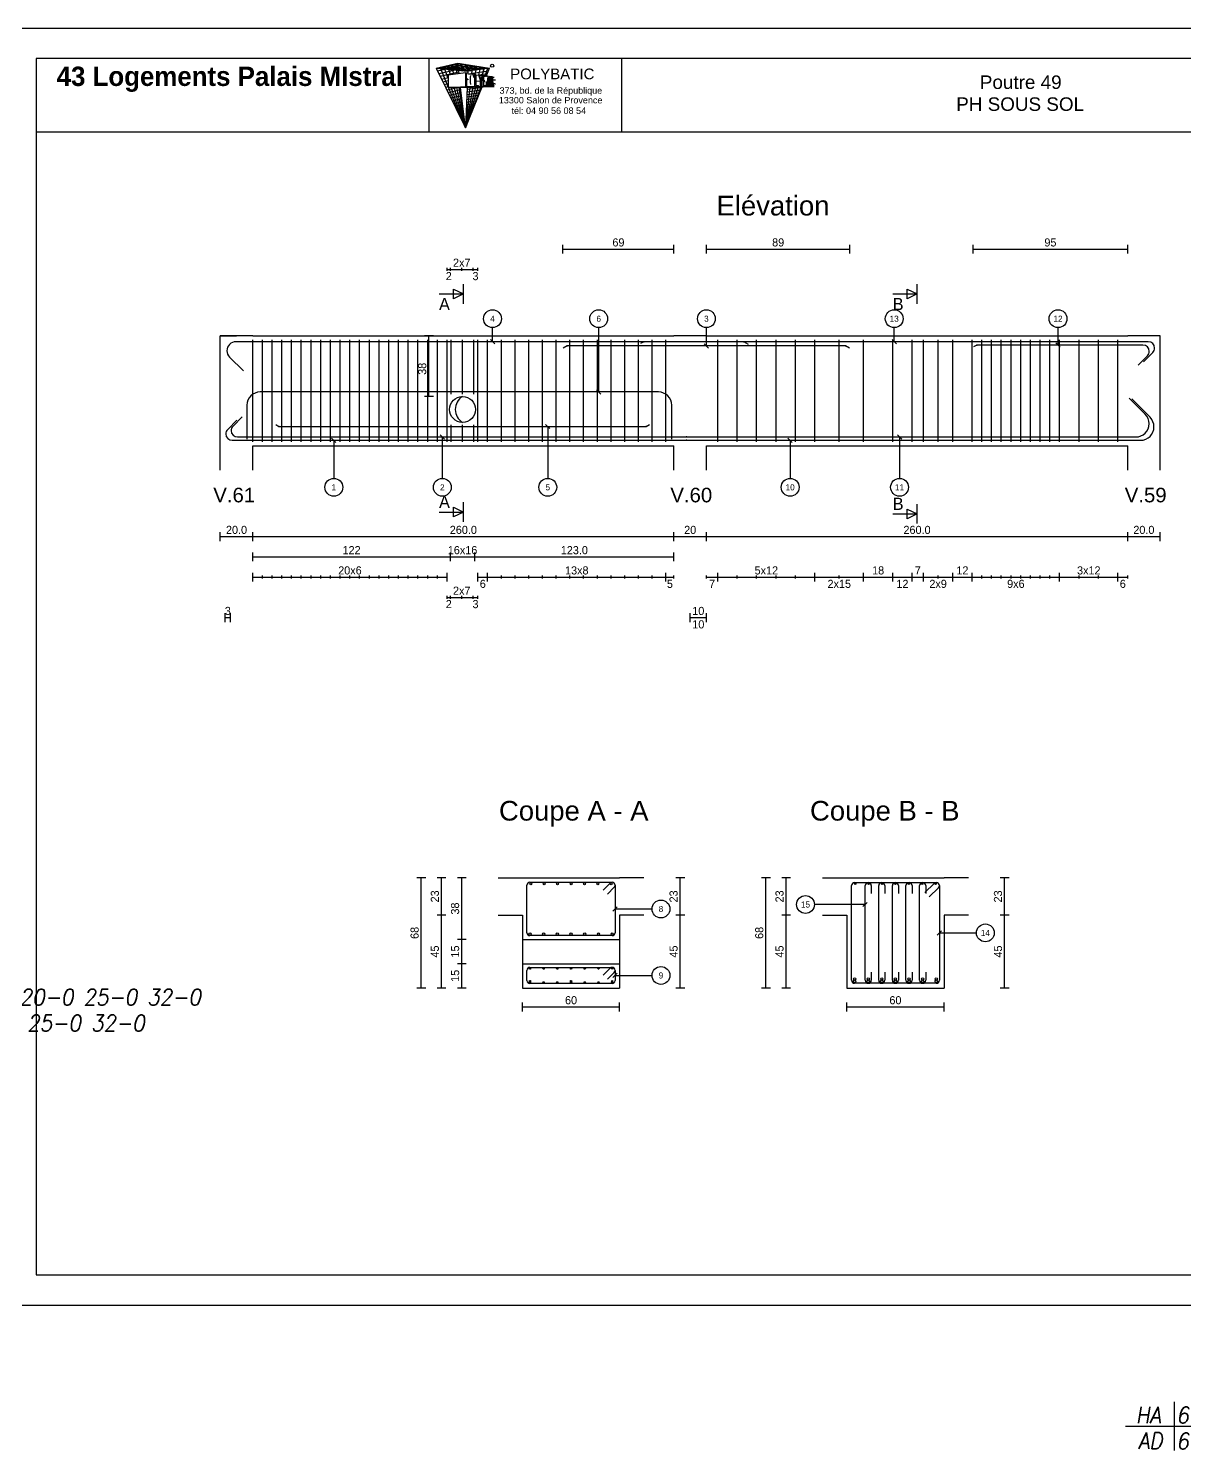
# Model space of a CAD drawing. Extents: x -12912 to 27386, y 1818 to 8189.
# Drawn here: x 26218 to 26931, y 3093 to 3971 of the extents above; entities that cross this region are included whole.
import ezdxf
from ezdxf.enums import TextEntityAlignment as Align

# ---------------------------------------------------------------- set-up
doc = ezdxf.new("R2010")
doc.units = 0
doc.header["$MEASUREMENT"] = 0
doc.linetypes.add('CONTINUE', pattern=[0])
doc.layers.get('0').update_dxf_attribs({"linetype": 'CONTINUOUS'})
for name, color, linetype in [('1', 7, 'CONTINUOUS'), ('104', 7, 'CONTINUOUS'), ('173', 7, 'CONTINUOUS'), ('5', 7, 'CONTINUOUS'), ('6', 7, 'CONTINUOUS'), ('7', 7, 'CONTINUOUS'), ('GO-CARTOUCHE', 7, 'CONTINUOUS'), ('GO-TEXTE', 9, 'CONTINUOUS'), ('STR_TXT', 102, 'CONTINUOUS')]:
    doc.layers.add(name, color=color, linetype=linetype)
doc.styles.add('ARIAL', font='ARIAL.TTF')
doc.styles.add('Tableau', font='romans.shx', dxfattribs={"width": 0.9, "oblique": 10})
doc.styles.add('TEXTEBA', font='ARIAL.TTF')

# ---------------------------------------------------------------- blocks, each defined once
blk = doc.blocks.new('Smallsp')
at = {"layer": 'STR_TXT', "linetype": 'Continuous'}
for points in [[(0, 15), (0, -15)], [(-30, 0), (40, 0)]]:
    blk.add_lwpolyline(points, dxfattribs=at)
at = {"layer": 'STR_TXT', "linetype": 'Continuous', "style": 'Tableau', "oblique": 10, "width": 0.9}
for s, p in [('HA', (-23.6, 1.89)), ('AD', (-22.2, -13.94))]:
    blk.add_text(s, height=10, dxfattribs=at).set_placement(p)
for tag, p in [('SPAD', (1.4, 1.89)), ('SPHA', (1.4, -14.11))]:
    blk.add_attdef(tag, p, '', height=10, dxfattribs=at)

msp = doc.modelspace()

# ---------------------------------------------------------------- linework, layer by layer
at = {"layer": '1', "color": 1}
for points in [[(26478.525, 3744.951), (26478.525, 3778.451)], [(26485.525, 3744.951), (26485.525, 3778.451)], [(26492.525, 3744.951), (26492.525, 3778.451)], [(26606.42, 3746.251), (26360.624, 3746.251)], [(26352.424, 3738.051), (26352.424, 3717.051)], [(26614.62, 3717.051), (26614.62, 3738.051)], [(26906.83, 3732.499), (26896.931, 3742.399)], [(26909.801, 3730.62), (26898.487, 3741.934)], [(26346.22, 3728.766), (26340.563, 3723.109)], [(26349.52, 3730.816), (26343.863, 3725.159)], [(26339.421, 3720.351), (26339.421, 3720.351)], [(26342.721, 3722.401), (26342.721, 3722.401)], [(26370.225, 3726.097), (26372.211, 3724.951)], [(26372.211, 3724.951), (26598.839, 3724.951)], [(26478.525, 3715.451), (26478.525, 3725.951)], [(26485.525, 3715.451), (26485.525, 3725.951)], [(26492.525, 3715.451), (26492.525, 3725.951)], [(26598.839, 3724.951), (26600.825, 3726.097)], [(26909.232, 3728.001), (26909.232, 3728.001)], [(26912.232, 3725.351), (26912.232, 3725.351)], [(26343.321, 3716.451), (26623.838, 3716.451)], [(26346.621, 3718.501), (26623.838, 3718.501)], [(26623.838, 3718.501), (26901.032, 3718.501)], [(26623.838, 3716.451), (26903.932, 3716.451)], [(26525.275, 3412.671), (26525.275, 3441.971)], [(26527.075, 3443.771), (26577.875, 3443.771)], [(26572.36, 3439.001), (26576.603, 3443.244)], [(26579.148, 3440.698), (26574.906, 3436.456)], [(26577.875, 3443.771), (26577.875, 3443.771)], [(26579.675, 3441.971), (26579.675, 3412.671)], [(26579.675, 3441.971), (26579.675, 3441.971)], [(26577.875, 3410.871), (26527.075, 3410.871)], [(26525.275, 3383.171), (26525.275, 3389.471)], [(26527.075, 3391.271), (26577.875, 3391.271)], [(26572.36, 3386.501), (26576.603, 3390.744)], [(26579.148, 3388.198), (26574.906, 3383.956)], [(26577.875, 3391.271), (26577.875, 3391.271)], [(26579.675, 3389.471), (26579.675, 3383.171)], [(26579.675, 3389.471), (26579.675, 3389.471)], [(26577.875, 3381.371), (26527.075, 3381.371)]]:
    msp.add_lwpolyline(points, dxfattribs=at)
for centre, radius in [((26527.075, 3411.871), 0.7), ((26535.542, 3411.871), 0.7), ((26544.009, 3411.871), 0.7), ((26552.475, 3411.871), 0.7), ((26560.942, 3411.871), 0.7), ((26569.409, 3411.871), 0.7), ((26577.875, 3411.871), 0.7), ((26527.075, 3390.571), 0.4), ((26535.542, 3390.571), 0.4), ((26544.009, 3390.571), 0.4), ((26552.475, 3390.571), 0.4), ((26560.942, 3390.571), 0.4), ((26569.409, 3390.571), 0.4), ((26577.875, 3390.571), 0.4), ((26527.075, 3382.871), 0.4), ((26527.075, 3382.071), 0.4), ((26535.542, 3382.071), 0.4), ((26544.009, 3382.071), 0.4), ((26552.475, 3382.871), 0.4), ((26552.475, 3382.071), 0.4), ((26560.942, 3382.071), 0.4), ((26569.409, 3382.071), 0.4), ((26577.875, 3382.871), 0.4), ((26577.875, 3382.071), 0.4), ((26727.484, 3382.671), 0.8), ((26727.484, 3384.171), 0.7), ((26735.884, 3382.671), 0.8), ((26735.884, 3384.171), 0.7), ((26744.284, 3382.671), 0.8), ((26744.284, 3384.171), 0.7), ((26752.684, 3382.671), 0.8), ((26752.684, 3384.171), 0.7), ((26761.084, 3382.671), 0.8), ((26761.084, 3384.171), 0.7), ((26769.484, 3382.671), 0.8), ((26769.484, 3384.171), 0.7), ((26777.884, 3382.671), 0.8), ((26777.884, 3384.171), 0.7)]:
    msp.add_circle(centre, radius, dxfattribs=at)
for centre, radius, start, end in [((26360.624, 3738.051), 8.2, 90, 180), ((26606.42, 3738.051), 8.2, 0, 90), ((26901.032, 3726.701), 8.2, 0, 45), ((26903.932, 3724.751), 8.3, 0, 45), ((26343.321, 3720.351), 3.9, 135, 180), ((26343.321, 3720.351), 3.9, 180, 270), ((26346.621, 3722.401), 3.9, 135, 180), ((26346.621, 3722.401), 3.9, 180, 270), ((26901.032, 3726.701), 8.2, 270, 0), ((26903.932, 3724.751), 8.3, 270, 0), ((26527.075, 3441.971), 1.8, 90, 180), ((26577.875, 3441.971), 1.8, 90, 135), ((26577.875, 3441.971), 1.8, 0, 90), ((26577.875, 3441.971), 1.8, 315, 0), ((26527.075, 3412.671), 1.8, 180, 270), ((26577.875, 3412.671), 1.8, 270, 0), ((26527.075, 3389.471), 1.8, 90, 180), ((26577.875, 3389.471), 1.8, 90, 135), ((26577.875, 3389.471), 1.8, 0, 90), ((26577.875, 3389.471), 1.8, 315, 0), ((26527.075, 3383.171), 1.8, 180, 270), ((26577.875, 3383.171), 1.8, 270, 0)]:
    msp.add_arc(centre, radius, start, end, dxfattribs=at)
for p in [(26372.211, 3724.951), (26598.839, 3724.951), (26623.838, 3718.501), (26623.838, 3716.451)]:
    msp.add_point(p, dxfattribs=at)
at = {"layer": '104', "color": 104}
for points in [[(26486.022, 3806.701), (26480.022, 3803.701), (26480.022, 3809.701), (26486.022, 3806.701)], [(26766.018, 3806.701), (26760.018, 3803.701), (26760.018, 3809.701), (26766.018, 3806.701)], [(26486.022, 3672.201), (26480.022, 3669.201), (26480.022, 3675.201), (26486.022, 3672.201)], [(26766.018, 3671.035), (26760.018, 3668.035), (26760.018, 3674.035), (26766.018, 3671.035)]]:
    msp.add_lwpolyline(points, close=True, dxfattribs=at)
for points in [[(26486.022, 3800.701), (26486.022, 3812.701)], [(26766.018, 3800.701), (26766.018, 3812.701)], [(26471.022, 3806.701), (26486.022, 3806.701)], [(26751.018, 3806.701), (26766.018, 3806.701)], [(26486.022, 3666.201), (26486.022, 3678.201)], [(26766.018, 3665.035), (26766.018, 3677.035)], [(26471.022, 3672.201), (26486.022, 3672.201)], [(26751.018, 3671.035), (26766.018, 3671.035)]]:
    msp.add_lwpolyline(points, dxfattribs=at)
at = {"layer": '173', "color": 173}
for points in [[(26659.042, 3777.251), (26345.721, 3777.251)], [(26356.025, 3715.451), (26356.025, 3778.451)], [(26362.025, 3715.451), (26362.025, 3778.451)], [(26368.025, 3715.451), (26368.025, 3778.451)], [(26374.025, 3715.451), (26374.025, 3778.451)], [(26380.025, 3715.451), (26380.025, 3778.451)], [(26386.025, 3715.451), (26386.025, 3778.451)], [(26392.025, 3715.451), (26392.025, 3778.451)], [(26398.025, 3715.451), (26398.025, 3778.451)], [(26404.025, 3715.451), (26404.025, 3778.451)], [(26410.025, 3715.451), (26410.025, 3778.451)], [(26416.025, 3715.451), (26416.025, 3778.451)], [(26422.025, 3715.451), (26422.025, 3778.451)], [(26428.025, 3715.451), (26428.025, 3778.451)], [(26434.025, 3715.451), (26434.025, 3778.451)], [(26440.025, 3715.451), (26440.025, 3778.451)], [(26446.025, 3715.451), (26446.025, 3778.451)], [(26452.025, 3715.451), (26452.025, 3778.451)], [(26458.025, 3715.451), (26458.025, 3778.451)], [(26464.025, 3715.451), (26464.025, 3778.451)], [(26470.025, 3715.451), (26470.025, 3778.451)], [(26476.025, 3715.451), (26476.025, 3778.451)], [(26495.025, 3715.451), (26495.025, 3778.451)], [(26501.025, 3715.451), (26501.025, 3778.451)], [(26509.486, 3715.451), (26509.486, 3778.451)], [(26517.947, 3715.451), (26517.947, 3778.451)], [(26526.408, 3715.451), (26526.408, 3778.451)], [(26534.869, 3715.451), (26534.869, 3778.451)], [(26543.331, 3715.451), (26543.331, 3778.451)], [(26551.792, 3715.451), (26551.792, 3778.451)], [(26560.253, 3715.451), (26560.253, 3778.451)], [(26568.714, 3715.451), (26568.714, 3778.451)], [(26577.175, 3715.451), (26577.175, 3778.451)], [(26585.636, 3715.451), (26585.636, 3778.451)], [(26594.097, 3715.451), (26594.097, 3778.451)], [(26597.341, 3777.251), (26595.355, 3776.105)], [(26908.722, 3777.251), (26597.341, 3777.251)], [(26602.558, 3715.451), (26602.558, 3778.451)], [(26611.02, 3715.451), (26611.02, 3778.451)], [(26643.02, 3715.451), (26643.02, 3778.451)], [(26655.02, 3715.451), (26655.02, 3778.451)], [(26662.02, 3775.531), (26659.042, 3777.251)], [(26667.02, 3715.451), (26667.02, 3778.451)], [(26679.02, 3715.451), (26679.02, 3778.451)], [(26691.02, 3715.451), (26691.02, 3778.451)], [(26703.02, 3715.451), (26703.02, 3778.451)], [(26718.02, 3715.451), (26718.02, 3778.451)], [(26733.02, 3715.451), (26733.02, 3778.451)], [(26751.02, 3715.451), (26751.02, 3778.451)], [(26763.02, 3715.451), (26763.02, 3778.451)], [(26770.017, 3715.451), (26770.017, 3778.451)], [(26779.017, 3715.451), (26779.017, 3778.451)], [(26788.017, 3715.451), (26788.017, 3778.451)], [(26800.017, 3715.451), (26800.017, 3778.451)], [(26806.017, 3715.451), (26806.017, 3778.451)], [(26812.017, 3715.451), (26812.017, 3778.451)], [(26818.017, 3715.451), (26818.017, 3778.451)], [(26824.017, 3715.451), (26824.017, 3778.451)], [(26830.017, 3715.451), (26830.017, 3778.451)], [(26836.017, 3715.451), (26836.017, 3778.451)], [(26842.017, 3715.451), (26842.017, 3778.451)], [(26848.017, 3715.451), (26848.017, 3778.451)], [(26854.017, 3715.451), (26854.017, 3778.451)], [(26866.017, 3715.451), (26866.017, 3778.451)], [(26878.017, 3715.451), (26878.017, 3778.451)], [(26890.017, 3715.451), (26890.017, 3778.451)], [(26912.622, 3773.351), (26912.622, 3773.351)], [(26340.121, 3771.651), (26340.121, 3771.651)], [(26341.761, 3767.691), (26350.247, 3759.206)], [(26905.823, 3764.937), (26911.48, 3770.593)], [(26725.584, 3383.371), (26725.584, 3441.771)], [(26727.484, 3443.671), (26777.884, 3443.671)], [(26733.984, 3383.371), (26733.984, 3441.771)], [(26735.884, 3443.671), (26735.884, 3443.671)], [(26737.784, 3441.771), (26737.784, 3436.771)], [(26742.384, 3383.371), (26742.384, 3441.771)], [(26744.284, 3443.671), (26744.284, 3443.671)], [(26746.184, 3441.771), (26746.184, 3436.771)], [(26750.784, 3383.371), (26750.784, 3441.771)], [(26752.684, 3443.671), (26752.684, 3443.671)], [(26754.584, 3441.771), (26754.584, 3436.771)], [(26759.184, 3383.371), (26759.184, 3441.771)], [(26761.084, 3443.671), (26761.084, 3443.671)], [(26762.984, 3441.771), (26762.984, 3436.771)], [(26767.584, 3383.371), (26767.584, 3441.771)], [(26769.484, 3443.671), (26769.484, 3443.671)], [(26770.883, 3437.458), (26776.54, 3443.115)], [(26771.384, 3441.771), (26771.384, 3436.771)], [(26779.227, 3440.428), (26773.57, 3434.771)], [(26777.884, 3443.671), (26777.884, 3443.671)], [(26779.784, 3441.771), (26779.784, 3383.371)], [(26779.784, 3441.771), (26779.784, 3441.771)], [(26737.784, 3388.371), (26737.784, 3383.371)], [(26746.184, 3388.371), (26746.184, 3383.371)], [(26754.584, 3388.371), (26754.584, 3383.371)], [(26762.984, 3388.371), (26762.984, 3383.371)], [(26771.384, 3388.371), (26771.384, 3383.371)], [(26777.884, 3381.471), (26727.484, 3381.471)], [(26735.884, 3381.471), (26735.884, 3381.471)], [(26744.284, 3381.471), (26744.284, 3381.471)], [(26752.684, 3381.471), (26752.684, 3381.471)], [(26761.084, 3381.471), (26761.084, 3381.471)], [(26769.484, 3381.471), (26769.484, 3381.471)]]:
    msp.add_lwpolyline(points, dxfattribs=at)
for centre, radius in [((26527.675, 3442.871), 0.6), ((26535.942, 3442.871), 0.6), ((26544.209, 3442.871), 0.6), ((26552.475, 3442.871), 0.6), ((26560.742, 3442.871), 0.6), ((26569.009, 3442.871), 0.6), ((26577.275, 3442.871), 0.6), ((26727.884, 3442.871), 0.4), ((26736.15, 3442.871), 0.4), ((26744.417, 3442.871), 0.4), ((26752.684, 3442.871), 0.4), ((26760.95, 3442.871), 0.4), ((26769.217, 3442.871), 0.4), ((26777.484, 3442.871), 0.4)]:
    msp.add_circle(centre, radius, dxfattribs=at)
for centre, radius, start, end in [((26345.721, 3771.651), 5.6, 90, 180), ((26908.722, 3773.351), 3.9, 0, 90), ((26908.722, 3773.351), 3.9, 315, 0), ((26345.721, 3771.651), 5.6, 180, 225), ((26727.484, 3441.771), 1.9, 90, 180), ((26735.884, 3441.771), 1.9, 90, 180), ((26735.884, 3441.771), 1.9, 0, 90), ((26744.284, 3441.771), 1.9, 90, 180), ((26744.284, 3441.771), 1.9, 0, 90), ((26752.684, 3441.771), 1.9, 90, 180), ((26752.684, 3441.771), 1.9, 0, 90), ((26761.084, 3441.771), 1.9, 90, 180), ((26761.084, 3441.771), 1.9, 0, 90), ((26769.484, 3441.771), 1.9, 90, 180), ((26769.484, 3441.771), 1.9, 0, 90), ((26777.884, 3441.771), 1.9, 90, 135), ((26777.884, 3441.771), 1.9, 0, 90), ((26777.884, 3441.771), 1.9, 315, 0), ((26727.484, 3383.371), 1.9, 180, 270), ((26735.884, 3383.371), 1.9, 180, 270), ((26735.884, 3383.371), 1.9, 270, 0), ((26744.284, 3383.371), 1.9, 180, 270), ((26744.284, 3383.371), 1.9, 270, 0), ((26752.684, 3383.371), 1.9, 180, 270), ((26752.684, 3383.371), 1.9, 270, 0), ((26761.084, 3383.371), 1.9, 180, 270), ((26761.084, 3383.371), 1.9, 270, 0), ((26769.484, 3383.371), 1.9, 180, 270), ((26769.484, 3383.371), 1.9, 270, 0), ((26777.884, 3383.371), 1.9, 270, 0)]:
    msp.add_arc(centre, radius, start, end, dxfattribs=at)
for p in [(26597.341, 3777.251), (26659.042, 3777.251)]:
    msp.add_point(p, dxfattribs=at)
at = {"layer": '5', "color": 5}
for points in [[(26547.439, 3831.618), (26547.439, 3837.118)], [(26547.439, 3834.368), (26616.02, 3834.368)], [(26616.02, 3831.618), (26616.02, 3837.118)], [(26636.02, 3831.618), (26636.02, 3837.118)], [(26636.02, 3834.368), (26724.6, 3834.368)], [(26724.6, 3831.618), (26724.6, 3837.118)], [(26800.654, 3831.618), (26800.654, 3837.118)], [(26800.654, 3834.368), (26896.017, 3834.368)], [(26896.017, 3831.618), (26896.017, 3837.118)], [(26476.025, 3820.951), (26476.025, 3822.784)], [(26476.025, 3821.868), (26478.025, 3821.868)], [(26478.025, 3820.951), (26478.025, 3822.784)], [(26478.025, 3821.868), (26492.025, 3821.868)], [(26478.025, 3821.868), (26485.025, 3821.868)], [(26485.025, 3820.951), (26485.025, 3822.784)], [(26485.025, 3821.868), (26492.025, 3821.868)], [(26492.025, 3820.951), (26492.025, 3822.784)], [(26492.025, 3821.868), (26495.025, 3821.868)], [(26495.025, 3820.951), (26495.025, 3822.784)], [(26467.507, 3780.951), (26462.007, 3780.951)], [(26464.757, 3743.451), (26464.757, 3780.951)], [(26550.171, 3774.701), (26547.689, 3773.268)], [(26721.868, 3774.701), (26550.171, 3774.701)], [(26724.35, 3773.268), (26721.868, 3774.701)], [(26802.84, 3775.201), (26800.854, 3774.055)], [(26905.422, 3775.201), (26802.84, 3775.201)], [(26902.523, 3762.887), (26908.18, 3768.543)], [(26909.322, 3771.301), (26909.322, 3771.301)], [(26467.507, 3743.451), (26462.007, 3743.451)], [(26336.022, 3654.284), (26336.022, 3659.784)], [(26356.025, 3654.284), (26356.025, 3659.784)], [(26616.02, 3654.284), (26616.02, 3659.784)], [(26636.02, 3654.284), (26636.02, 3659.784)], [(26896.017, 3654.284), (26896.017, 3659.784)], [(26916.02, 3654.284), (26916.02, 3659.784)], [(26336.022, 3657.034), (26356.025, 3657.034)], [(26356.025, 3657.034), (26616.02, 3657.034)], [(26616.02, 3657.034), (26636.02, 3657.034)], [(26636.02, 3657.034), (26896.017, 3657.034)], [(26896.017, 3657.034), (26916.02, 3657.034)], [(26356.025, 3641.784), (26356.025, 3647.284)], [(26356.025, 3644.534), (26478.025, 3644.534)], [(26478.025, 3641.784), (26478.025, 3647.284)], [(26478.025, 3644.534), (26493.025, 3644.534)], [(26493.025, 3641.784), (26493.025, 3647.284)], [(26493.025, 3644.534), (26616.02, 3644.534)], [(26616.02, 3641.784), (26616.02, 3647.284)], [(26356.025, 3629.284), (26356.025, 3634.784)], [(26356.025, 3631.118), (26356.025, 3632.951)], [(26356.025, 3632.034), (26362.025, 3632.034)], [(26356.025, 3632.034), (26476.025, 3632.034)], [(26362.025, 3631.118), (26362.025, 3632.951)], [(26362.025, 3632.034), (26368.025, 3632.034)], [(26368.025, 3631.118), (26368.025, 3632.951)], [(26368.025, 3632.034), (26374.025, 3632.034)], [(26374.025, 3631.118), (26374.025, 3632.951)], [(26374.025, 3632.034), (26380.025, 3632.034)], [(26380.025, 3631.118), (26380.025, 3632.951)], [(26380.025, 3632.034), (26386.025, 3632.034)], [(26386.025, 3631.118), (26386.025, 3632.951)], [(26386.025, 3632.034), (26392.025, 3632.034)], [(26392.025, 3631.118), (26392.025, 3632.951)], [(26392.025, 3632.034), (26398.025, 3632.034)], [(26398.025, 3631.118), (26398.025, 3632.951)], [(26398.025, 3632.034), (26404.025, 3632.034)], [(26404.025, 3631.118), (26404.025, 3632.951)], [(26404.025, 3632.034), (26410.025, 3632.034)], [(26410.025, 3631.118), (26410.025, 3632.951)], [(26410.025, 3632.034), (26416.025, 3632.034)], [(26416.025, 3631.118), (26416.025, 3632.951)], [(26416.025, 3632.034), (26422.025, 3632.034)], [(26422.025, 3631.118), (26422.025, 3632.951)], [(26422.025, 3632.034), (26428.025, 3632.034)], [(26428.025, 3631.118), (26428.025, 3632.951)], [(26428.025, 3632.034), (26434.025, 3632.034)], [(26434.025, 3631.118), (26434.025, 3632.951)], [(26434.025, 3632.034), (26440.025, 3632.034)], [(26440.025, 3631.118), (26440.025, 3632.951)], [(26440.025, 3632.034), (26446.025, 3632.034)], [(26446.025, 3631.118), (26446.025, 3632.951)], [(26446.025, 3632.034), (26452.025, 3632.034)], [(26452.025, 3631.118), (26452.025, 3632.951)], [(26452.025, 3632.034), (26458.025, 3632.034)], [(26458.025, 3631.118), (26458.025, 3632.951)], [(26458.025, 3632.034), (26464.025, 3632.034)], [(26464.025, 3631.118), (26464.025, 3632.951)], [(26464.025, 3632.034), (26470.025, 3632.034)], [(26470.025, 3631.118), (26470.025, 3632.951)], [(26470.025, 3632.034), (26476.025, 3632.034)], [(26476.025, 3629.284), (26476.025, 3634.784)], [(26476.025, 3631.118), (26476.025, 3632.951)], [(26495.025, 3629.284), (26495.025, 3634.784)], [(26495.025, 3631.118), (26495.025, 3632.951)], [(26495.025, 3632.034), (26501.025, 3632.034)], [(26501.025, 3629.284), (26501.025, 3634.784)], [(26501.025, 3631.118), (26501.025, 3632.951)], [(26501.025, 3632.034), (26509.486, 3632.034)], [(26501.025, 3632.034), (26611.02, 3632.034)], [(26509.486, 3631.118), (26509.486, 3632.951)], [(26509.486, 3632.034), (26517.947, 3632.034)], [(26517.947, 3631.118), (26517.947, 3632.951)], [(26517.947, 3632.034), (26526.408, 3632.034)], [(26526.408, 3631.118), (26526.408, 3632.951)], [(26526.408, 3632.034), (26534.869, 3632.034)], [(26534.869, 3631.118), (26534.869, 3632.951)], [(26534.869, 3632.034), (26543.331, 3632.034)], [(26543.331, 3631.118), (26543.331, 3632.951)], [(26543.331, 3632.034), (26551.792, 3632.034)], [(26551.792, 3631.118), (26551.792, 3632.951)], [(26551.792, 3632.034), (26560.253, 3632.034)], [(26560.253, 3631.118), (26560.253, 3632.951)], [(26560.253, 3632.034), (26568.714, 3632.034)], [(26568.714, 3631.118), (26568.714, 3632.951)], [(26568.714, 3632.034), (26577.175, 3632.034)], [(26577.175, 3631.118), (26577.175, 3632.951)], [(26577.175, 3632.034), (26585.636, 3632.034)], [(26585.636, 3631.118), (26585.636, 3632.951)], [(26585.636, 3632.034), (26594.097, 3632.034)], [(26594.097, 3631.118), (26594.097, 3632.951)], [(26594.097, 3632.034), (26602.558, 3632.034)], [(26602.558, 3631.118), (26602.558, 3632.951)], [(26602.558, 3632.034), (26611.02, 3632.034)], [(26611.02, 3629.284), (26611.02, 3634.784)], [(26611.02, 3631.118), (26611.02, 3632.951)], [(26611.02, 3632.034), (26616.02, 3632.034)], [(26616.02, 3631.118), (26616.02, 3632.951)], [(26636.02, 3631.118), (26636.02, 3632.951)], [(26636.02, 3632.034), (26643.02, 3632.034)], [(26643.02, 3629.284), (26643.02, 3634.784)], [(26643.02, 3631.118), (26643.02, 3632.951)], [(26643.02, 3632.034), (26655.02, 3632.034)], [(26643.02, 3632.034), (26703.02, 3632.034)], [(26655.02, 3631.118), (26655.02, 3632.951)], [(26655.02, 3632.034), (26667.02, 3632.034)], [(26667.02, 3631.118), (26667.02, 3632.951)], [(26667.02, 3632.034), (26679.02, 3632.034)], [(26679.02, 3631.118), (26679.02, 3632.951)], [(26679.02, 3632.034), (26691.02, 3632.034)], [(26691.02, 3631.118), (26691.02, 3632.951)], [(26691.02, 3632.034), (26703.02, 3632.034)], [(26703.02, 3629.284), (26703.02, 3634.784)], [(26703.02, 3631.118), (26703.02, 3632.951)], [(26703.02, 3632.034), (26718.02, 3632.034)], [(26703.02, 3632.034), (26733.02, 3632.034)], [(26718.02, 3631.118), (26718.02, 3632.951)], [(26718.02, 3632.034), (26733.02, 3632.034)], [(26733.02, 3629.284), (26733.02, 3634.784)], [(26733.02, 3631.118), (26733.02, 3632.951)], [(26733.02, 3632.034), (26751.02, 3632.034)], [(26751.02, 3629.284), (26751.02, 3634.784)], [(26751.02, 3631.118), (26751.02, 3632.951)], [(26751.02, 3632.034), (26763.02, 3632.034)], [(26763.02, 3629.284), (26763.02, 3634.784)], [(26763.02, 3631.118), (26763.02, 3632.951)], [(26763.02, 3632.034), (26770.017, 3632.034)], [(26770.017, 3629.284), (26770.017, 3634.784)], [(26770.017, 3631.118), (26770.017, 3632.951)], [(26770.017, 3632.034), (26779.017, 3632.034)], [(26770.017, 3632.034), (26788.017, 3632.034)], [(26779.017, 3631.118), (26779.017, 3632.951)], [(26779.017, 3632.034), (26788.017, 3632.034)], [(26788.017, 3629.284), (26788.017, 3634.784)], [(26788.017, 3631.118), (26788.017, 3632.951)], [(26788.017, 3632.034), (26800.017, 3632.034)], [(26800.017, 3629.284), (26800.017, 3634.784)], [(26800.017, 3631.118), (26800.017, 3632.951)], [(26800.017, 3632.034), (26806.017, 3632.034)], [(26800.017, 3632.034), (26854.017, 3632.034)], [(26806.017, 3631.118), (26806.017, 3632.951)], [(26806.017, 3632.034), (26812.017, 3632.034)], [(26812.017, 3631.118), (26812.017, 3632.951)], [(26812.017, 3632.034), (26818.017, 3632.034)], [(26818.017, 3631.118), (26818.017, 3632.951)], [(26818.017, 3632.034), (26824.017, 3632.034)], [(26824.017, 3631.118), (26824.017, 3632.951)], [(26824.017, 3632.034), (26830.017, 3632.034)], [(26830.017, 3631.118), (26830.017, 3632.951)], [(26830.017, 3632.034), (26836.017, 3632.034)], [(26836.017, 3631.118), (26836.017, 3632.951)], [(26836.017, 3632.034), (26842.017, 3632.034)], [(26842.017, 3631.118), (26842.017, 3632.951)], [(26842.017, 3632.034), (26848.017, 3632.034)], [(26848.017, 3631.118), (26848.017, 3632.951)], [(26848.017, 3632.034), (26854.017, 3632.034)], [(26854.017, 3629.284), (26854.017, 3634.784)], [(26854.017, 3631.118), (26854.017, 3632.951)], [(26854.017, 3632.034), (26866.017, 3632.034)], [(26854.017, 3632.034), (26890.017, 3632.034)], [(26866.017, 3631.118), (26866.017, 3632.951)], [(26866.017, 3632.034), (26878.017, 3632.034)], [(26878.017, 3631.118), (26878.017, 3632.951)], [(26878.017, 3632.034), (26890.017, 3632.034)], [(26890.017, 3629.284), (26890.017, 3634.784)], [(26890.017, 3631.118), (26890.017, 3632.951)], [(26890.017, 3632.034), (26896.017, 3632.034)], [(26896.017, 3631.118), (26896.017, 3632.951)], [(26476.025, 3618.618), (26476.025, 3620.451)], [(26476.025, 3619.534), (26478.025, 3619.534)], [(26478.025, 3618.618), (26478.025, 3620.451)], [(26478.025, 3619.534), (26492.025, 3619.534)], [(26478.025, 3619.534), (26485.025, 3619.534)], [(26485.025, 3618.618), (26485.025, 3620.451)], [(26485.025, 3619.534), (26492.025, 3619.534)], [(26492.025, 3618.618), (26492.025, 3620.451)], [(26492.025, 3619.534), (26495.025, 3619.534)], [(26495.025, 3618.618), (26495.025, 3620.451)], [(26339.021, 3604.284), (26339.021, 3609.784)], [(26339.021, 3607.034), (26342.321, 3607.034)], [(26342.321, 3604.284), (26342.321, 3609.784)], [(26626.02, 3604.284), (26626.02, 3609.784)], [(26626.02, 3607.034), (26636.02, 3607.034)], [(26636.02, 3604.284), (26636.02, 3609.784)], [(26462.809, 3446.571), (26457.309, 3446.571)], [(26460.059, 3378.571), (26460.059, 3446.571)], [(26475.309, 3446.571), (26469.809, 3446.571)], [(26472.559, 3423.571), (26472.559, 3446.571)], [(26487.809, 3446.571), (26482.309, 3446.571)], [(26485.059, 3408.571), (26485.059, 3446.571)], [(26622.642, 3446.571), (26617.142, 3446.571)], [(26619.892, 3423.571), (26619.892, 3446.571)], [(26675.517, 3446.571), (26670.017, 3446.571)], [(26672.767, 3378.571), (26672.767, 3446.571)], [(26688.017, 3446.571), (26682.517, 3446.571)], [(26685.267, 3423.571), (26685.267, 3446.571)], [(26822.85, 3446.571), (26817.35, 3446.571)], [(26820.1, 3423.571), (26820.1, 3446.571)], [(26475.309, 3423.571), (26469.809, 3423.571)], [(26472.559, 3378.571), (26472.559, 3423.571)], [(26622.642, 3423.571), (26617.142, 3423.571)], [(26619.892, 3378.571), (26619.892, 3423.571)], [(26688.017, 3423.571), (26682.517, 3423.571)], [(26685.267, 3378.571), (26685.267, 3423.571)], [(26822.85, 3423.571), (26817.35, 3423.571)], [(26820.1, 3378.571), (26820.1, 3423.571)], [(26487.809, 3408.571), (26482.309, 3408.571)], [(26485.059, 3393.571), (26485.059, 3408.571)], [(26487.809, 3393.571), (26482.309, 3393.571)], [(26485.059, 3378.571), (26485.059, 3393.571)], [(26462.809, 3378.571), (26457.309, 3378.571)], [(26475.309, 3378.571), (26469.809, 3378.571)], [(26487.809, 3378.571), (26482.309, 3378.571)], [(26622.642, 3378.571), (26617.142, 3378.571)], [(26675.517, 3378.571), (26670.017, 3378.571)], [(26688.017, 3378.571), (26682.517, 3378.571)], [(26822.85, 3378.571), (26817.35, 3378.571)], [(26522.475, 3364.155), (26522.475, 3369.655)], [(26582.475, 3364.155), (26582.475, 3369.655)], [(26722.684, 3364.155), (26722.684, 3369.655)], [(26782.684, 3364.155), (26782.684, 3369.655)], [(26522.475, 3366.905), (26582.475, 3366.905)], [(26722.684, 3366.905), (26782.684, 3366.905)]]:
    msp.add_lwpolyline(points, dxfattribs=at)
for start, end in [(0, 90), (315, 0)]:
    msp.add_arc((26905.422, 3771.301), 3.9, start, end, dxfattribs=at)
for p in [(26550.171, 3774.701), (26721.868, 3774.701), (26802.84, 3775.201)]:
    msp.add_point(p, dxfattribs=at)
at = {"layer": '6', "color": 6}
for points in [[(26504.021, 3777.251), (26504.021, 3785.951)], [(26569.55, 3746.251), (26569.55, 3785.951)], [(26636.02, 3774.701), (26636.02, 3785.951)], [(26751.939, 3777.251), (26751.939, 3785.951)], [(26853.038, 3775.201), (26853.038, 3785.951)], [(26502.695, 3778.577), (26505.346, 3775.925)], [(26634.694, 3776.027), (26637.345, 3773.375)], [(26750.613, 3778.577), (26753.264, 3775.925)], [(26851.712, 3776.527), (26854.364, 3773.875)], [(26568.224, 3747.577), (26570.876, 3744.925)], [(26474.372, 3717.175), (26471.72, 3719.827)], [(26539.451, 3723.625), (26536.799, 3726.277)], [(26538.125, 3724.951), (26538.125, 3692.951)], [(26756.555, 3717.175), (26753.903, 3719.827)], [(26407.393, 3715.125), (26404.741, 3717.777)], [(26406.067, 3716.451), (26406.067, 3692.951)], [(26473.046, 3718.501), (26473.046, 3692.951)], [(26689.027, 3715.125), (26686.375, 3717.777)], [(26687.701, 3716.451), (26687.701, 3692.951)], [(26755.229, 3718.501), (26755.229, 3692.951)], [(26732.658, 3428.765), (26735.309, 3431.417)], [(26581.001, 3428.647), (26578.35, 3425.995)], [(26579.675, 3427.321), (26602.475, 3427.321)], [(26733.984, 3430.091), (26702.684, 3430.091)], [(26781.109, 3413.897), (26778.458, 3411.245)], [(26779.784, 3412.571), (26802.684, 3412.571)], [(26581.001, 3387.647), (26578.35, 3384.995)], [(26579.675, 3386.321), (26602.475, 3386.321)]]:
    msp.add_lwpolyline(points, dxfattribs=at)
for centre in [(26504.021, 3791.451), (26569.55, 3791.451), (26636.02, 3791.451), (26751.939, 3791.451), (26853.038, 3791.451), (26406.067, 3687.451), (26473.046, 3687.451), (26538.125, 3687.451), (26687.701, 3687.451), (26755.229, 3687.451), (26607.975, 3427.321), (26697.184, 3430.091), (26808.184, 3412.571), (26607.975, 3386.321)]:
    msp.add_circle(centre, 5.5, dxfattribs=at)
at = {"layer": '7', "color": 7}
for points in [[(26356.025, 3780.951), (26336.022, 3780.951)], [(26336.022, 3697.951), (26336.022, 3780.951)], [(26336.022, 3780.951), (26346.024, 3780.951)], [(26356.025, 3780.951), (26616.02, 3780.951)], [(26636.02, 3780.951), (26616.02, 3780.951)], [(26636.02, 3780.951), (26896.017, 3780.951)], [(26916.02, 3780.951), (26896.017, 3780.951)], [(26916.02, 3780.951), (26906.018, 3780.951)], [(26916.02, 3697.951), (26916.02, 3780.951)], [(26336.022, 3697.951), (26336.022, 3712.951)], [(26356.025, 3712.951), (26616.02, 3712.951)], [(26356.025, 3697.951), (26356.025, 3712.951)], [(26616.02, 3697.951), (26616.02, 3712.951)], [(26636.02, 3712.951), (26896.017, 3712.951)], [(26636.02, 3697.951), (26636.02, 3712.951)], [(26896.017, 3697.951), (26896.017, 3712.951)], [(26916.02, 3697.951), (26916.02, 3712.951)], [(26507.475, 3446.571), (26522.475, 3446.571)], [(26522.475, 3446.571), (26582.475, 3446.571)], [(26597.475, 3446.571), (26582.475, 3446.571)], [(26707.684, 3446.571), (26722.684, 3446.571)], [(26722.684, 3446.571), (26782.684, 3446.571)], [(26797.684, 3446.571), (26782.684, 3446.571)], [(26507.475, 3423.571), (26522.475, 3423.571)], [(26522.475, 3423.571), (26522.475, 3408.571)], [(26597.475, 3423.571), (26582.475, 3423.571)], [(26582.475, 3423.571), (26582.475, 3408.571)], [(26707.684, 3423.571), (26722.684, 3423.571)], [(26722.684, 3423.571), (26722.684, 3378.571)], [(26797.684, 3423.571), (26782.684, 3423.571)], [(26782.684, 3423.571), (26782.684, 3378.571)], [(26522.475, 3408.571), (26522.475, 3393.571)], [(26522.475, 3408.571), (26582.475, 3408.571)], [(26582.475, 3408.571), (26582.475, 3393.571)], [(26522.475, 3393.571), (26522.475, 3378.571)], [(26522.475, 3393.571), (26582.475, 3393.571)], [(26582.475, 3393.571), (26582.475, 3378.571)], [(26522.475, 3378.571), (26582.475, 3378.571)], [(26722.684, 3378.571), (26782.684, 3378.571)]]:
    msp.add_lwpolyline(points, dxfattribs=at)
at = {"layer": '7', "color": 7, "linetype": 'Continuous'}
msp.add_circle((26485.525, 3735.451), 8, dxfattribs=at)
msp.add_arc((26490.428, 3735.451), 9.383, 121.505745, 238.494255, dxfattribs=at)
at = {"layer": 'GO-CARTOUCHE', "color": 9, "linetype": 'CONTINUE'}
for p, q in [((26469.198, 3945.98), (26482.591, 3949.095)), ((26470.707, 3945.836), (26484.1, 3948.855)), ((26473.726, 3945.549), (26487.119, 3948.376)), ((26476.745, 3945.261), (26490.137, 3947.897)), ((26480.211, 3942.147), (26478.906, 3948.238)), ((26478.906, 3948.238), (26498.559, 3945.47)), ((26482.285, 3942.452), (26481.333, 3948.802)), ((26481.333, 3948.802), (26500.993, 3945.81)), ((26483.351, 3942.609), (26482.591, 3949.095)), ((26482.591, 3949.095), (26502.214, 3945.98)), ((26469.198, 3945.98), (26488.821, 3944.111)), ((26469.198, 3945.98), (26487.263, 3909.227)), ((26470.019, 3944.31), (26482.804, 3947.283)), ((26470.84, 3942.639), (26483.016, 3945.471)), ((26476.673, 3934.498), (26471.625, 3946.545)), ((26471.625, 3946.545), (26491.255, 3944.451)), ((26471.661, 3940.969), (26483.228, 3943.658)), ((26472.482, 3939.298), (26476.673, 3940.273)), ((26476.673, 3939.593), (26474.052, 3947.109)), ((26474.052, 3947.109), (26493.69, 3944.791)), ((26476.479, 3947.673), (26496.124, 3945.131)), ((26478.116, 3941.839), (26476.479, 3947.673)), ((26487.263, 3943.184), (26476.673, 3941.627)), ((26476.673, 3941.627), (26476.673, 3934.151)), ((26479.764, 3944.974), (26493.155, 3947.418)), ((26482.783, 3944.686), (26496.174, 3946.939)), ((26485.801, 3944.399), (26499.192, 3946.46)), ((26489.006, 3942.912), (26487.263, 3943.184)), ((26487.263, 3943.184), (26487.263, 3934.169)), ((26487.311, 3944.255), (26500.701, 3946.22)), ((26487.886, 3939.556), (26487.886, 3942.456)), ((26488.678, 3942.332), (26487.886, 3942.456)), ((26487.886, 3939.556), (26488.513, 3939.507)), ((26489.052, 3939.174), (26488.738, 3938.865)), ((26488.821, 3944.111), (26488.769, 3942.949)), ((26502.214, 3945.98), (26488.821, 3944.111)), ((26489.255, 3942.596), (26501.534, 3944.31)), ((26489.454, 3942.253), (26491.421, 3942.539)), ((26490.17, 3939.581), (26490.132, 3938.728)), ((26490.309, 3940.631), (26490.17, 3939.581)), ((26490.536, 3941.468), (26490.309, 3940.631)), ((26491.255, 3944.451), (26491.032, 3942.485)), ((26492.175, 3941.765), (26491.812, 3942.348)), ((26493.119, 3942.269), (26491.967, 3942.099)), ((26492.419, 3941.066), (26492.175, 3941.765)), ((26492.607, 3940.058), (26492.419, 3941.066)), ((26493.119, 3934.774), (26493.119, 3942.275)), ((26493.742, 3942.171), (26493.119, 3942.269)), ((26493.69, 3944.791), (26493.149, 3942.264)), ((26493.742, 3935.397), (26493.742, 3942.171)), ((26493.742, 3941.654), (26495.303, 3941.869)), ((26493.742, 3941.654), (26493.742, 3935.397)), ((26495.282, 3941.93), (26496.572, 3938.18)), ((26495.839, 3941.843), (26495.282, 3941.93)), ((26495.303, 3941.869), (26496.572, 3938.18)), ((26496.124, 3945.131), (26495.332, 3941.923)), ((26495.515, 3941.894), (26500.855, 3942.639)), ((26495.839, 3941.843), (26496.867, 3938.856)), ((26497.592, 3941.569), (26496.013, 3941.337)), ((26497.592, 3941.569), (26496.867, 3938.856)), ((26498.087, 3941.492), (26497.195, 3938.156)), ((26497.199, 3938.168), (26498.069, 3941.423)), ((26498.559, 3945.47), (26497.331, 3941.531)), ((26498.087, 3941.492), (26497.592, 3941.569)), ((26498.069, 3941.423), (26498.254, 3941.451)), ((26498.254, 3941.466), (26498.073, 3941.439)), ((26498.254, 3934.774), (26498.254, 3941.466)), ((26499.461, 3941.277), (26498.254, 3941.466)), ((26499.393, 3940.846), (26498.69, 3940.956)), ((26498.69, 3938.332), (26498.69, 3940.956)), ((26500.993, 3945.81), (26499.301, 3941.302)), ((26499.875, 3940.927), (26500.175, 3940.969)), ((26501.183, 3941.008), (26499.926, 3940.823)), ((26500.128, 3940.853), (26502.214, 3945.98)), ((26500.938, 3938.973), (26500.865, 3938.359)), ((26501.183, 3941.008), (26500.938, 3938.973)), ((26501.493, 3940.959), (26501.183, 3941.008)), ((26501.493, 3940.959), (26502.24, 3934.78)), ((26501.52, 3940.736), (26502.241, 3940.842)), ((26501.57, 3940.321), (26502.241, 3940.401)), ((26501.582, 3940.227), (26502.646, 3940.338)), ((26502.241, 3940.842), (26502.241, 3940.401)), ((26503.487, 3940.648), (26502.241, 3940.842)), ((26502.241, 3940.401), (26502.646, 3940.338)), ((26502.646, 3934.78), (26502.646, 3940.338)), ((26503.082, 3940.27), (26503.487, 3940.206)), ((26503.082, 3934.78), (26503.082, 3940.27)), ((26503.082, 3940.171), (26503.487, 3940.206)), ((26503.487, 3940.206), (26503.487, 3940.648)), ((26503.645, 3940.623), (26503.487, 3940.572)), ((26503.645, 3940.623), (26503.645, 3934.779)), ((26504.081, 3940.555), (26503.645, 3940.623)), ((26504.081, 3940.555), (26504.081, 3934.774)), ((26504.081, 3940.35), (26505.069, 3940.442)), ((26473.303, 3937.628), (26476.673, 3938.411)), ((26474.124, 3935.957), (26476.673, 3936.55)), ((26474.946, 3934.287), (26476.673, 3934.689)), ((26475.767, 3932.617), (26482.371, 3934.151)), ((26476.588, 3930.946), (26484.502, 3932.785)), ((26476.673, 3934.151), (26487.886, 3934.774)), ((26487.768, 3934.17), (26476.673, 3934.151)), ((26487.263, 3909.227), (26476.818, 3934.151)), ((26477.409, 3929.276), (26484.715, 3930.973)), ((26487.263, 3909.227), (26478.571, 3934.151)), ((26487.263, 3909.227), (26480.272, 3934.151)), ((26487.263, 3909.227), (26481.924, 3934.151)), ((26487.263, 3909.227), (26483.528, 3934.151)), ((26487.263, 3909.227), (26484.342, 3934.151)), ((26487.263, 3909.227), (26497.547, 3934.509)), ((26496.741, 3934.481), (26487.263, 3909.227)), ((26495.116, 3934.424), (26487.263, 3909.227)), ((26493.468, 3934.367), (26487.263, 3909.227)), ((26491.796, 3934.309), (26487.263, 3909.227)), ((26490.099, 3934.25), (26487.263, 3909.227)), ((26488.378, 3934.19), (26487.263, 3909.227)), ((26487.768, 3934.17), (26490.9, 3934.285)), ((26488.738, 3938.865), (26487.886, 3938.931)), ((26487.886, 3938.931), (26487.886, 3934.774)), ((26487.886, 3934.774), (26495.392, 3934.774)), ((26488.183, 3929.84), (26496.098, 3930.946)), ((26488.254, 3931.426), (26496.778, 3932.616)), ((26488.325, 3933.012), (26497.457, 3934.287)), ((26490.132, 3938.728), (26490.191, 3937.436)), ((26490.191, 3937.436), (26490.479, 3935.97)), ((26490.9, 3934.285), (26491.461, 3934.305)), ((26491.504, 3934.307), (26498.248, 3934.553)), ((26493.116, 3934.773), (26498.263, 3934.774)), ((26493.742, 3937.932), (26496.572, 3938.18)), ((26493.742, 3935.397), (26495.392, 3935.392)), ((26493.742, 3935.397), (26495.392, 3935.397)), ((26495.392, 3934.774), (26495.392, 3935.397)), ((26495.392, 3934.774), (26496.577, 3934.774)), ((26496.572, 3934.774), (26496.572, 3938.18)), ((26496.572, 3935.392), (26496.577, 3934.774)), ((26496.577, 3934.774), (26497.195, 3934.774)), ((26497.195, 3934.782), (26497.199, 3938.168)), ((26497.195, 3934.774), (26497.195, 3938.156)), ((26498.248, 3934.78), (26503.645, 3934.78)), ((26498.249, 3934.553), (26505.089, 3934.772)), ((26498.254, 3934.774), (26499.575, 3934.774)), ((26498.69, 3938.332), (26499.259, 3938.288)), ((26498.69, 3937.895), (26499.225, 3937.853)), ((26498.69, 3935.21), (26498.69, 3937.895)), ((26498.69, 3935.21), (26499.441, 3935.21)), ((26499.817, 3934.987), (26499.568, 3934.78)), ((26499.568, 3934.78), (26500.423, 3934.78)), ((26499.995, 3935.372), (26499.817, 3934.987)), ((26499.952, 3937.513), (26500.032, 3937.261)), ((26500.098, 3935.866), (26499.995, 3935.372)), ((26500.032, 3937.261), (26500.11, 3936.78)), ((26500.129, 3936.312), (26500.098, 3935.866)), ((26500.11, 3936.78), (26500.129, 3936.312)), ((26500.491, 3935.246), (26500.435, 3934.78)), ((26500.554, 3935.771), (26500.491, 3935.246)), ((26500.607, 3936.208), (26500.554, 3935.771)), ((26500.657, 3936.627), (26500.607, 3936.208)), ((26500.708, 3937.049), (26500.657, 3936.627)), ((26500.734, 3937.268), (26500.708, 3937.049)), ((26500.751, 3937.412), (26500.734, 3937.268)), ((26500.765, 3937.528), (26500.751, 3937.412)), ((26500.798, 3937.799), (26500.765, 3937.528)), ((26500.865, 3938.359), (26500.798, 3937.799)), ((26501.121, 3936.831), (26500.874, 3934.78)), ((26501.121, 3936.831), (26501.557, 3936.798)), ((26501.173, 3937.265), (26501.336, 3938.626)), ((26501.173, 3937.265), (26501.504, 3937.239)), ((26501.336, 3938.626), (26501.504, 3937.239)), ((26501.557, 3936.798), (26501.802, 3934.774)), ((26503.082, 3934.78), (26503.645, 3934.78)), ((26503.645, 3934.779), (26504.081, 3934.774)), ((26504.223, 3937.573), (26504.248, 3936.953)), ((26504.248, 3936.953), (26504.307, 3936.385)), ((26504.307, 3936.385), (26504.397, 3935.908)), ((26504.397, 3935.908), (26504.526, 3935.466)), ((26504.526, 3935.466), (26504.729, 3935.053)), ((26505.439, 3938.607), (26504.705, 3938.538)), ((26504.729, 3935.053), (26504.961, 3934.798)), ((26505.42, 3936.397), (26504.756, 3936.335)), ((26505.42, 3936.397), (26505.862, 3936.413)), ((26505.886, 3938.537), (26505.439, 3938.607)), ((26478.23, 3927.605), (26484.927, 3929.161)), ((26479.051, 3925.935), (26485.14, 3927.349)), ((26479.872, 3924.264), (26485.352, 3925.537)), ((26480.693, 3922.594), (26485.564, 3923.724)), ((26481.514, 3920.923), (26485.777, 3921.912)), ((26487.83, 3921.912), (26492.7, 3922.593)), ((26487.9, 3923.498), (26493.38, 3924.264)), ((26487.971, 3925.083), (26494.059, 3925.934)), ((26488.042, 3926.669), (26494.739, 3927.605)), ((26488.113, 3928.255), (26495.419, 3929.275)), ((26482.335, 3919.253), (26485.989, 3920.1)), ((26487.688, 3918.741), (26491.341, 3919.252)), ((26487.759, 3920.326), (26492.021, 3920.923))]:
    msp.add_line(p, q, dxfattribs=at)
at = {"layer": 'GO-CARTOUCHE', "linetype": 'Continuous'}
for points in [[(27317.552, 3183.004), (27317.552, 3970.504), (26203.915, 3970.504), (26203.915, 3183.004)], [(27298.993, 3201.562), (27298.993, 3951.945), (26222.474, 3951.945), (26222.474, 3201.562)]]:
    msp.add_lwpolyline(points, close=True, dxfattribs=at)
at = {"layer": 'GO-CARTOUCHE', "color": 9, "linetype": 'CONTINUE'}
for centre in [(26503.803, 3947.53, 70.14), (26503.803, 3947.53, 70.14), (26503.803, 3947.53)]:
    msp.add_circle(centre, 0.997, dxfattribs=at)
at = {"layer": 'GO-TEXTE', "color": 7}
for points in [[(26464.655, 3951.945), (26464.655, 3906.498)], [(26583.561, 3951.945), (26583.561, 3906.498)], [(27298.993, 3906.498), (26222.474, 3906.498)]]:
    msp.add_lwpolyline(points, dxfattribs=at)

# ---------------------------------------------------------------- block references
at = {"layer": 'STR_TXT', "linetype": 'Continuous'}
for p, values in [((25936.19, 3366.057), {'SPHA': '6-0 8-6.68 10-0 12-0 14-0 16-0 20-0 25-0 32-0 ', 'SPAD': '6-19.14 8-90.12 10-0 12-0 14-0 16-0 20-0 25-0 32-0 '}), ((26924.655, 3108.234), {'SPHA': '6-0 8-0 10-0 12-0 14-0 16-0 20-0 25-0 32-0 ', 'SPAD': '6-99.24 8-217.4 10-12.39 12-23.94 14-65.8 16-0 20-0 25-0 32-0 '})]:
    msp.add_blockref('Smallsp', p, dxfattribs=at).add_auto_attribs(values)

# ---------------------------------------------------------------- texts
at = {"style": 'ARIAL'}
for s, height, p in [('Elévation', 12.1293, (26677.124, 3861.18)), ('Coupe A - A', 12.12935, (26554.145, 3487.921)), ('Coupe B - B', 12.12935, (26746.1, 3487.921))]:
    msp.add_text(s, height=height, dxfattribs=at).set_placement(p, align=Align.MIDDLE_CENTER)
for s, p in [('V.61', (26331.7, 3687.157)), ('V.60', (26613.786, 3687.157)), ('V.59', (26894.229, 3687.157))]:
    msp.add_text(s, height=8.9847, dxfattribs=at).set_placement(p, align=Align.TOP_LEFT)
at = {"layer": '104', "color": 104}
for s, p in [('A', (26471.022, 3804.226)), ('B', (26751.018, 3804.226))]:
    msp.add_text(s, height=7.5, dxfattribs=at).set_placement(p, align=Align.TOP_LEFT)
for s, p in [('A', (26471.022, 3674.676)), ('B', (26751.018, 3673.51))]:
    msp.add_text(s, height=7.5, dxfattribs=at).set_placement(p)
at = {"layer": '5', "color": 5}
for s, p in [('69', (26581.729, 3836.009)), ('89', (26680.31, 3836.009)), ('95', (26848.336, 3836.009)), ('2x7', (26485.025, 3823.509)), ('20.0', (26346.024, 3658.676)), ('260.0', (26486.022, 3658.676)), ('20', (26626.02, 3658.676)), ('260.0', (26766.018, 3658.676)), ('20.0', (26906.018, 3658.676)), ('122', (26417.025, 3646.176)), ('16x16', (26485.525, 3646.176)), ('123.0', (26554.522, 3646.176)), ('20x6', (26416.025, 3633.676)), ('13x8', (26556.022, 3633.676)), ('5x12', (26673.02, 3633.676)), ('18', (26742.02, 3633.676)), ('7', (26766.518, 3633.676)), ('12', (26794.017, 3633.676)), ('3x12', (26872.017, 3633.676)), ('2x7', (26485.025, 3621.176)), ('3', (26340.671, 3608.676)), ('10', (26631.02, 3608.676)), ('60', (26552.475, 3368.546)), ('60', (26752.684, 3368.546))]:
    msp.add_text(s, height=5, dxfattribs=at).set_placement(p, align=Align.CENTER)
for s, p in [('2', (26477.025, 3820.226)), ('3', (26493.525, 3820.226)), ('6', (26498.025, 3630.393)), ('5', (26613.52, 3630.393)), ('7', (26639.52, 3630.393)), ('2x15', (26718.02, 3630.393)), ('12', (26757.02, 3630.393)), ('2x9', (26779.017, 3630.393)), ('9x6', (26827.017, 3630.393)), ('6', (26893.017, 3630.393)), ('2', (26477.025, 3617.893)), ('3', (26493.525, 3617.893)), ('10', (26631.02, 3605.393))]:
    msp.add_text(s, height=5, dxfattribs=at).set_placement(p, align=Align.TOP_CENTER)
for s, p in [('38', (26463.115, 3760.536)), ('23', (26470.917, 3435.071)), ('38', (26483.417, 3427.571)), ('23', (26618.251, 3435.071)), ('23', (26683.625, 3435.071)), ('23', (26818.459, 3435.071)), ('68', (26458.417, 3412.571)), ('68', (26671.125, 3412.571)), ('45', (26470.917, 3401.071)), ('15', (26483.417, 3401.071)), ('45', (26618.251, 3401.071)), ('45', (26683.625, 3401.071)), ('45', (26818.459, 3401.071)), ('15', (26483.417, 3386.071))]:
    msp.add_text(s, height=5, rotation=90, dxfattribs=at).set_placement(p, align=Align.CENTER)
at = {"layer": '6', "color": 6}
for s, p in [('4', (26504.021, 3791.451)), ('6', (26569.55, 3791.451)), ('3', (26636.02, 3791.451)), ('13', (26751.939, 3791.451)), ('12', (26853.038, 3791.451)), ('1', (26406.067, 3687.451)), ('2', (26473.046, 3687.451)), ('5', (26538.125, 3687.451)), ('10', (26687.701, 3687.451)), ('11', (26755.229, 3687.451)), ('15', (26697.184, 3430.091)), ('8', (26607.975, 3427.321)), ('14', (26808.184, 3412.571)), ('9', (26607.975, 3386.321))]:
    msp.add_text(s, height=3.75, dxfattribs=at).set_placement(p, align=Align.MIDDLE_CENTER)
at = {"layer": 'GO-CARTOUCHE', "color": 9, "style": 'TEXTEBA'}
for s, p in [('373, bd. de la République', (26508.371, 3930.22)), ('13300 Salon de Provence', (26507.906, 3924.262)), ('tél: 04 90 56 08 54', (26515.734, 3917.789))]:
    msp.add_text(s, height=3.97727, dxfattribs=at).set_placement(p)
at = {"layer": 'GO-CARTOUCHE', "insert": (26341.874, 3939.153), "char_height": 11.93182, "attachment_point": 5}
msp.add_mtext('{\\Fbold|c0;43 Logements Palais MIstral}', dxfattribs=at)
at = {"layer": 'GO-TEXTE', "color": 3, "style": 'TEXTEBA'}
msp.add_text('POLYBATIC', height=6.6288, dxfattribs=at).set_placement((26540.916, 3942.44), align=Align.MIDDLE)
at = {"layer": 'GO-TEXTE', "color": 2, "style": 'TEXTEBA'}
for s, height, p in [('Poutre 49', 8.3314, (26804.79, 3933.171)), ('PH SOUS SOL', 8.33139, (26790.199, 3919.658))]:
    msp.add_text(s, height=height, dxfattribs=at).set_placement(p)

doc.saveas('drawing.dxf')
